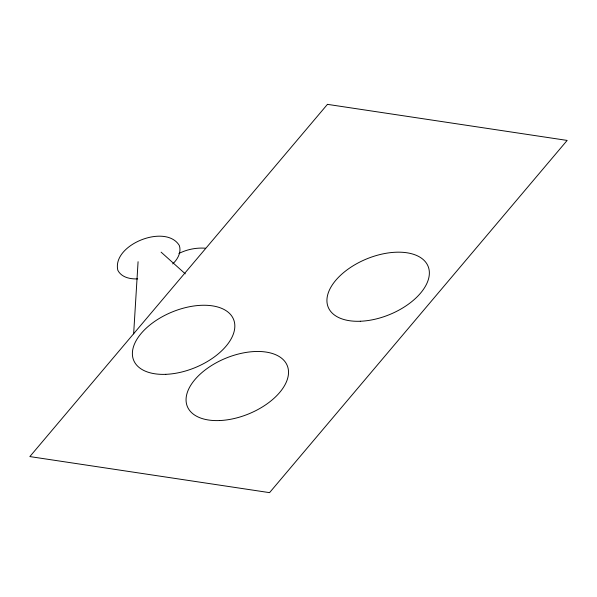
<?xml version="1.0" encoding="UTF-8"?>
<svg xmlns="http://www.w3.org/2000/svg" width="597" height="597" viewBox="0 0 597 597"><rect width="100%" height="100%" fill="white"/><g stroke="black" fill="none" stroke-linecap="round" stroke-linejoin="round"><path stroke-width="0.9" d="M133.646 333.872L138.079 261.702M172.697 263.904C177.652 259.359 181.548 252.367 179.346 245.554C165.832 223.166 111.758 244.68 117.84 270.307C121.497 277.456 130.288 279.224 137.661 278.889M178.921 253.456C187.13 249.352 196.473 247.501 205.629 248.233M161.1 252.15L185.279 273.836M327.447 104.356L29.85 456.578L269.553 492.644L567.15 140.422L327.447 104.356M165.772 374.334A53.969 30.096 -22.3 0 0 234.114 320.962A53.969 30.096 -22.3 0 0 150.951 324.156A53.969 30.096 -22.3 0 0 165.772 374.334M360.304 321.253A53.969 30.096 -22.3 0 0 428.646 267.881A53.969 30.096 -22.3 0 0 345.491 271.075A53.969 30.096 -22.3 0 0 360.304 321.253M219.457 420.557A53.969 30.096 -22.3 0 0 287.799 367.177A53.969 30.096 -22.3 0 0 204.637 370.371A53.969 30.096 -22.3 0 0 219.457 420.557"/></g></svg>
